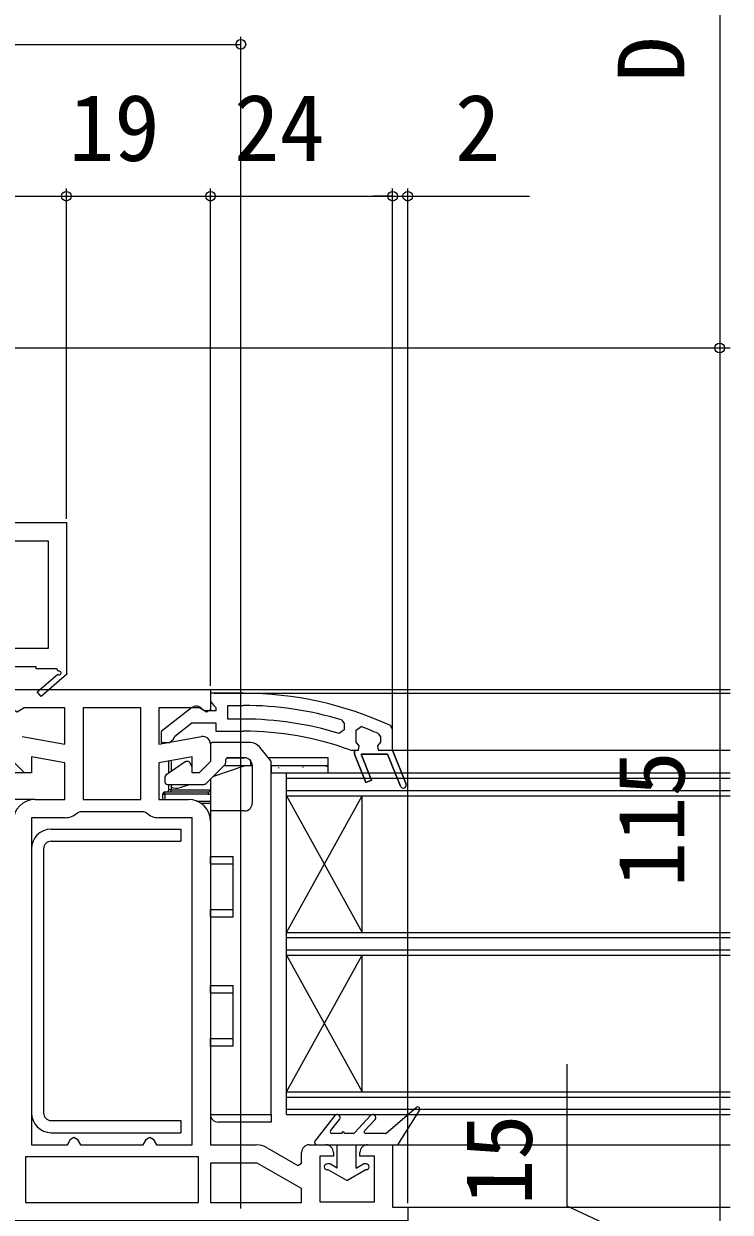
# Model space of a CAD drawing. Units: millimetres, scale not verified. Extents: x -525 to 525, y -783 to 778.
# Drawn here: x -93.6 to -0.5, y -449.6 to -293 of the extents above; entities that cross this region are included whole.
import ezdxf
from ezdxf.enums import TextEntityAlignment as Align

# ---------------------------------------------------------------- set-up
doc = ezdxf.new("R2010")
doc.units = ezdxf.units.MM
doc.header["$LTSCALE"] = 4
for name, color, linetype in [('0-3_YKK_11', 7, 'Continuous'), ('0-5_YKK_12', 2, 'Continuous'), ('0-6_YKK_13', 4, 'Continuous'), ('0-8_YKK_D', 6, 'Continuous')]:
    doc.layers.add(name, color=color, linetype=linetype)
doc.styles.add('ＭＳ ゴシック', font='')
doc.styles.get('ＭＳ ゴシック').set_extended_font_data('MS Gothic')

msp = doc.modelspace()

# ---------------------------------------------------------------- linework, layer by layer
at = {"layer": '0-3_YKK_11'}
for p, q in [((-88.2, -397.6), (-92.6, -397.6)), ((-56, -440.7), (-53.8, -440.7))]:
    msp.add_line(p, q, dxfattribs=at)
for points in [[(-130, -358.7), (-88, -358.7), (-88, -378.566), (-87.923, -378.7), (-91.341, -381.605), (-91.859, -380.995), (-89.139, -378.684)], [(-89.074, -378.306), (-89.251, -378), (-92, -378), (-92, -377.7), (-111, -377.7)], [(-93.826, -386.915), (-88.2, -387.907), (-88.2, -383.1), (-93.556, -383.1), (-94.485, -383.68), (-95, -383.395), (-95, -380.7), (-82, -380.7), (-69, -380.7), (-69, -383.395), (-69.515, -383.68), (-70.444, -383.1), (-75.8, -383.1), (-75.8, -387.907), (-70.174, -386.915)], [(-64.633, -381.202), (-69, -381.202), (-69, -382.302), (-68.563, -382.798), (-68.3, -383.095), (-68.3, -383.502), (-69.7, -383.502), (-70.1, -383.302)], [(-71.517, -383.115), (-75.5, -386.227), (-75.5, -387.702), (-74.399, -387.702), (-73.899, -387.226), (-73.708, -386.857), (-71.461, -385.102), (-68.3, -385.102), (-68.3, -386.202), (-64.633, -386.202)], [(-64.633, -384.602), (-66.7, -384.602), (-66.7, -382.802), (-64.633, -382.802)], [(-51.755, -384.71), (-51.4, -385.189), (-51.4, -386.025), (-52.048, -386.503)], [(-43.972, -393.45), (-45.662, -389.202), (-49.139, -389.202), (-47.765, -392.654), (-48.509, -392.95), (-50, -389.202), (-50, -388.702), (-49.5, -388.702), (-49.425, -388.111), (-49.8, -387.627), (-49.8, -387.602), (-49.8, -386.066), (-49.125, -385.598)], [(-46.9, -386.496), (-46.6, -386.955), (-46.6, -387.627), (-46.975, -388.111), (-46.9, -388.702), (-45, -388.702), (-43.228, -393.154), (-45, -388.702), (-45, -385.92), (-45.29, -385.466)], [(-92.1, -395.2), (-88.2, -395.2), (-88.2, -390.344), (-92.6, -389.568), (-92.6, -391.7), (-93.5, -391.7), (-95, -390.2), (-95, -387.9)], [(-69, -387.9), (-69, -390.2), (-70.5, -391.7), (-71.4, -391.7), (-71.4, -389.568), (-75.8, -390.344), (-75.8, -395.2), (-71.9, -395.2)], [(-50.617, -388.672), (-50.446, -388.702), (-50, -388.702), (-50, -389.202), (-48.509, -392.95), (-47.765, -392.654), (-49.139, -389.202), (-45.662, -389.202), (-43.972, -393.45)], [(-92.6, -397.6), (-92.6, -440.7), (-87.866, -440.7), (-87.433, -439.95), (-87, -439.7), (-86.567, -439.95), (-86.134, -440.7), (-82, -440.7), (-77.866, -440.7), (-77.433, -439.95), (-77, -439.7), (-76.567, -439.95), (-76.134, -440.7), (-71.4, -440.7), (-71.4, -397.6), (-75.8, -397.6)], [(-77.455, -396.938), (-77.8, -396.8), (-82, -396.8), (-86.2, -396.8), (-86.545, -396.938)], [(-69, -398.1), (-69, -440.7), (-62.973, -440.7)], [(-48.3, -440.7), (-45, -440.7), (-45, -448.9), (-43, -448.9), (-43, -450.7), (-82, -450.7), (-121, -450.7), (-121, -448.9), (-119, -448.9), (-119, -440.7), (-115.7, -440.7)], [(-61.523, -441.089), (-57.5, -443.411), (-57, -443.123), (-57, -441.7)], [(-52.8, -441.7), (-52.8, -442.2), (-54.6, -442.2), (-54.6, -448.2), (-47.4, -448.2), (-47.4, -442.2), (-49.3, -442.2), (-49.3, -441.7)]]:
    msp.add_lwpolyline(points, dxfattribs=at)
for points in [[(-90.4, -375.3), (-112, -375.3), (-112, -361.1), (-90.4, -361.1)], [(-78.2, -395.2), (-78.2, -383.1), (-82, -383.1), (-85.8, -383.1), (-85.8, -395.2), (-82, -395.2)], [(-70.6, -442.3), (-82, -442.3), (-93.4, -442.3), (-93.4, -448.3), (-82, -448.3), (-70.6, -448.3)], [(-69, -448.3), (-57, -448.3), (-57, -446.471), (-62.839, -443.1), (-69, -443.1)]]:
    msp.add_lwpolyline(points, close=True, dxfattribs=at)
for centre, radius, start, end in [((-88.949, -378.522), 0.25, 220.35701, 120), ((-64.633, -427.202), 46, 65.13402, 89.99999), ((-70.9, -383.902), 1, 36.86989, 128.08672), ((-64.633, -427.202), 44.4, 73.13981, 90.00001), ((-64.633, -427.202), 42.6, 72.81723, 90.00001), ((-64.633, -427.202), 41, 70.01112, 90.00001), ((-64.633, -427.201), 44.4, 66.46078, 69.55779), ((-70, -387.9), 1, 360, 99.99998), ((-43.6, -393.302), 0.4, 201.69939, 21.69941), ((-43.6, -393.302), 0.4, 201.69939, 21.69941), ((-92.1, -398.1), 2.9, 90.00001, 179.99999), ((-71.9, -398.1), 2.9, 0.00001, 89.99999), ((-88.2, -395.2), 2.4, 270, 313.60283), ((-75.8, -395.2), 2.4, 226.39717, 270), ((-62.973, -443.6), 2.9, 60.00001, 90.00002), ((-56, -441.7), 1, 90.00001, 179.99999), ((-53.8, -441.7), 1, 0.00001, 89.99999), ((-48.3, -441.7), 1, 90.00001, 179.99999)]:
    msp.add_arc(centre, radius, start, end, dxfattribs=at)
at = {"layer": '0-5_YKK_12'}
for p, q in [((-202.41, -335.7), (-0.5, -335.7)), ((-69.5, -380.7), (-0.5, -380.7)), ((-68.5, -381.202), (-0.5, -381.202)), ((-45, -388.702), (-0.5, -388.702)), ((-93.293, -391.7), (-112, -391.7)), ((-58.999, -391.702), (-0.498, -391.702)), ((-58.999, -415.702), (-58.999, -391.702)), ((-58.999, -436.702), (-58.999, -391.702)), ((-58.999, -392.402), (-0.498, -392.402)), ((-58.999, -394.002), (-0.498, -394.002)), ((-92.1, -395.2), (-112, -395.2)), ((-58.999, -394.702), (-0.498, -394.702)), ((-58.999, -412.702), (-48.999, -394.702)), ((-58.999, -394.702), (-48.999, -412.702)), ((-48.999, -412.702), (-48.999, -394.702)), ((-58.999, -412.702), (-0.498, -412.702)), ((-58.999, -413.402), (-0.498, -413.402)), ((-58.999, -415.002), (-0.498, -415.002)), ((-58.999, -415.702), (-0.498, -415.702)), ((-58.999, -433.702), (-48.999, -415.702)), ((-58.999, -415.702), (-48.999, -433.702)), ((-48.999, -433.702), (-48.999, -415.702)), ((-58.999, -433.702), (-0.498, -433.702)), ((-58.999, -434.402), (-0.498, -434.402)), ((-58.999, -436.002), (-0.498, -436.002)), ((-58.999, -436.702), (-0.498, -436.702)), ((-45.5, -440.7), (-0.5, -440.7)), ((-43.5, -448.9), (-0.5, -448.9))]:
    msp.add_line(p, q, dxfattribs=at)
at = {"layer": '0-6_YKK_13'}
for p, q in [((-69.02, -387.704), (-69, -387.704)), ((-69, -387.904), (-69, -387.704)), ((-69, -387.904), (-69, -389.497)), ((-63.721, -387.704), (-68.8, -387.704)), ((-61.066, -390.121), (-62.55, -388.267)), ((-67, -390.325), (-67, -389.904)), ((-66.8, -389.704), (-64.5, -389.704)), ((-64.6, -389.704), (-66.8, -389.704)), ((-64.5, -389.704), (-64.6, -389.704)), ((-53.8, -389.704), (-61.4, -389.704)), ((-72.352, -390.24), (-74.872, -392.005)), ((-74.5, -391.744), (-74.5, -390.119)), ((-74.2, -390.066), (-74.2, -391.534)), ((-71.916, -390.204), (-72.237, -390.204)), ((-71.4, -390.896), (-71.742, -390.304)), ((-69.525, -393.057), (-67.146, -390.679)), ((-67.172, -390.704), (-63.5, -390.704)), ((-63.75, -390.042), (-63.75, -390.704)), ((-63.5, -390.704), (-63.5, -395.704)), ((-61, -436.704), (-61, -390.309)), ((-61, -390.704), (-53.8, -390.704)), ((-61, -390.704), (-61, -391.705)), ((-60.024, -390.986), (-60.024, -391.086)), ((-56.849, -390.886), (-56.849, -390.986)), ((-53.8, -390.704), (-53.5, -390.704)), ((-53.674, -390.786), (-53.674, -390.886)), ((-53.5, -391.705), (-53.5, -390.704)), ((-75, -392.25), (-75, -392.904)), ((-69, -392.532), (-69, -396.704)), ((-63.5, -391.705), (-63.5, -391.705)), ((-53.5, -391.705), (-61, -391.705)), ((-55.261, -391.679), (-55.261, -391.705)), ((-75.3, -395.204), (-75.3, -394.504)), ((-75, -394.204), (-69.3, -394.204)), ((-75, -394.504), (-75, -394.204)), ((-69.3, -394.504), (-75, -394.504)), ((-74.7, -393.204), (-69.879, -393.204)), ((-74.5, -393.904), (-74.5, -393.204)), ((-74.2, -393.904), (-74.5, -393.904)), ((-74.2, -393.204), (-74.2, -393.904)), ((-73.017, -393.624), (-71.782, -393.204)), ((-69.3, -394.204), (-69.3, -394.504)), ((-70.842, -395.404), (-69, -395.404)), ((-69, -395.704), (-70.272, -395.704)), ((-69, -396.704), (-69, -402.704)), ((-64.5, -396.704), (-69, -396.704)), ((-90, -399.1), (-72.9, -399.1)), ((-72.9, -399.1), (-72.9, -400.7)), ((-90, -400.7), (-72.9, -400.7)), ((-92.6, -401.7), (-92.6, -436.5)), ((-91, -401.7), (-91, -436.5)), ((-69, -402.704), (-66, -402.704)), ((-66, -410.704), (-66, -402.704)), ((-69, -409.704), (-66, -409.704)), ((-69, -410.704), (-69, -409.704)), ((-69, -410.704), (-69, -419.704)), ((-66, -410.704), (-69, -410.704)), ((-69, -419.704), (-66, -419.704)), ((-66, -427.704), (-66, -419.704)), ((-69, -426.704), (-66, -426.704)), ((-69, -427.704), (-69, -426.704)), ((-69, -427.704), (-69, -436.704)), ((-66, -427.704), (-69, -427.704)), ((-69, -436.704), (-61, -436.704)), ((-61, -436.704), (-61, -437.704)), ((-52.615, -436.854), (-55.237, -440.216)), ((-50.041, -439.136), (-47.893, -436.828)), ((-45.844, -439.152), (-41.895, -435.772)), ((-44.3, -440.7), (-41.446, -436.16)), ((-90, -437.5), (-72.9, -437.5)), ((-72.9, -437.5), (-72.9, -439.1)), ((-61, -437.704), (-68, -437.704)), ((-53.173, -438.877), (-51.984, -437.345)), ((-48.695, -438.864), (-47.307, -437.372)), ((-90, -439.1), (-72.9, -439.1)), ((-51.722, -439.2), (-53.015, -439.2)), ((-50.187, -439.2), (-51.322, -439.2)), ((-45.974, -439.2), (-48.548, -439.2)), ((-55, -440.7), (-44.3, -440.7)), ((-52.3, -443.755), (-52.3, -440.7)), ((-49.8, -443.755), (-49.8, -440.7)), ((-53.368, -443.2), (-53.6, -443.2)), ((-53.475, -444), (-53.6, -444)), ((-51.05, -445.4), (-53.475, -444)), ((-52.3, -443.755), (-53.168, -443.254)), ((-51.05, -445.4), (-48.625, -444)), ((-49.8, -443.755), (-48.932, -443.254)), ((-48.5, -443.2), (-48.732, -443.2)), ((-48.5, -444), (-48.625, -444))]:
    msp.add_line(p, q, dxfattribs=at)
for points in [[(-53.5, -390.704), (-53.5, -389.704), (-53.8, -389.704)], [(-68.583, -392.115), (-64.435, -390.704), (-63.5, -390.704)], [(-75.3, -394.504), (-75, -394.504), (-75, -395.204)], [(-74.2, -394.204), (-74.2, -393.904), (-69, -393.904)], [(-66, -403.704), (-69, -403.704), (-69, -402.704)], [(-66, -420.704), (-69, -420.704), (-69, -419.704)]]:
    msp.add_lwpolyline(points, dxfattribs=at)
for centre, radius, start, end in [((-68.8, -387.904), 0.2, 90, 180), ((-63.721, -389.204), 1.5, 38.65981, 90), ((-66.8, -389.904), 0.2, 90, 180), ((-64.5, -390.704), 1, 0, 90), ((-72.237, -390.404), 0.2, 90, 125), ((-71.916, -390.404), 0.2, 30, 90), ((-67.5, -390.325), 0.5, 315, 0), ((-61.3, -390.309), 0.3, 0, 38.65981), ((-74.7, -392.25), 0.3, 125, 180), ((-74.7, -392.904), 0.3, 180, 270), ((-69.879, -392.704), 0.5, 270, 315), ((-75, -394.504), 0.3, 90, 180), ((-74.8, -393.904), 0.3, 270, 0), ((-73.5, -392.204), 1.5, 221.81031, 228.18969), ((-73.5, -392.204), 1.5, 242.18186, 288.79043), ((-69.3, -393.904), 0.3, 270, 0), ((-69.3, -393.904), 0.6, 270, 300), ((-64.5, -395.704), 1, 270, 0), ((-90, -401.7), 2.6, 90, 180), ((-90, -401.7), 1, 90, 180), ((-90, -436.5), 2.6, 180, 270), ((-90, -436.5), 1, 180, 270), ((-68, -436.704), 1, 180, 270), ((-52.3, -437.1), 0.4, 322.18768, 142.05449), ((-47.6, -437.1), 0.4, 317.0674, 137.0674), ((-41.7, -436), 0.3, 327.84718, 130.56105), ((-53.015, -439), 0.2, 142.18768, 270), ((-51.522, -439.2), 0.2, 0, 180), ((-50.187, -439), 0.2, 270, 317.0674), ((-48.548, -439), 0.2, 137.0674, 270), ((-45.974, -439), 0.2, 270, 310.56105), ((-55, -440.4), 0.3, 142.05449, 270), ((-53.6, -443.6), 0.4, 90, 270), ((-53.368, -443.6), 0.4, 60, 90), ((-48.732, -443.6), 0.4, 90, 120), ((-48.5, -443.6), 0.4, 270, 90)]:
    msp.add_arc(centre, radius, start, end, dxfattribs=at)
at = {"layer": '0-8_YKK_D'}
for p, q in [((-1.89, -254.224), (-1.89, -335.7)), ((-121, -295.7), (-65, -295.7)), ((-65, -449.1), (-65, -294.7)), ((-88, -358.2), (-88, -314.7)), ((-88, -358.2), (-88, -314.7)), ((-69, -380.2), (-69, -314.7)), ((-69, -380.2), (-69, -314.7)), ((-45, -386.654), (-45, -314.7)), ((-45, -386.654), (-45, -314.7)), ((-43, -448.4), (-43, -314.7)), ((-154, -315.7), (-88, -315.7)), ((-88, -315.7), (-69, -315.7)), ((-69, -315.7), (-45, -315.7)), ((-45, -315.7), (-47.55, -315.7)), ((-45, -315.7), (-43, -315.7)), ((-43, -315.7), (-26.945, -315.7)), ((-1.89, -335.7), (-1.89, -450.7))]:
    msp.add_line(p, q, dxfattribs=at)
msp.add_lwpolyline([(-1.891, -458.202), (-22, -448.801), (-21.997, -430.073)], dxfattribs=at)
for centre in [(-65, -295.7), (-88, -315.7), (-88, -315.7), (-69, -315.7), (-69, -315.7), (-45, -315.7), (-45, -315.7), (-43, -315.7), (-1.89, -335.7), (-1.89, -335.7)]:
    msp.add_circle(centre, 0.637, dxfattribs=at)

# ---------------------------------------------------------------- texts
at = {"layer": '0-8_YKK_D', "style": 'ＭＳ ゴシック'}
for s, rotation, p in [('D', 90, (-3.89, -300.655)), ('115', 90, (-3.89, -406.768)), ('15', 89.99, (-24, -448.641))]:
    msp.add_text(s, height=8.798, rotation=rotation, dxfattribs=at).set_placement(p, align=Align.BOTTOM_LEFT)
for s, p in [('19', (-87.67, -313.7)), ('24', (-65.898, -313.7)), ('2', (-36.786, -313.7))]:
    msp.add_text(s, height=8.798, dxfattribs=at).set_placement(p, align=Align.BOTTOM_LEFT)

doc.saveas('drawing.dxf')
